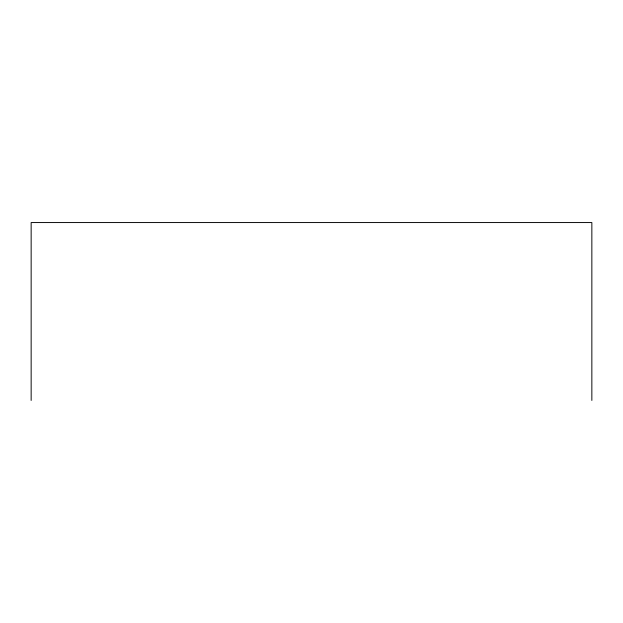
<?xml version="1.0" encoding="UTF-8"?>
<svg xmlns="http://www.w3.org/2000/svg" width="623" height="623" viewBox="0 0 623 623"><rect width="100%" height="100%" fill="white"/><g stroke="black" fill="none" stroke-linecap="round" stroke-linejoin="round"><path stroke-width="0.93" d="M591.85 400.441L591.85 222.559L31.15 222.559L31.15 400.441"/></g></svg>
